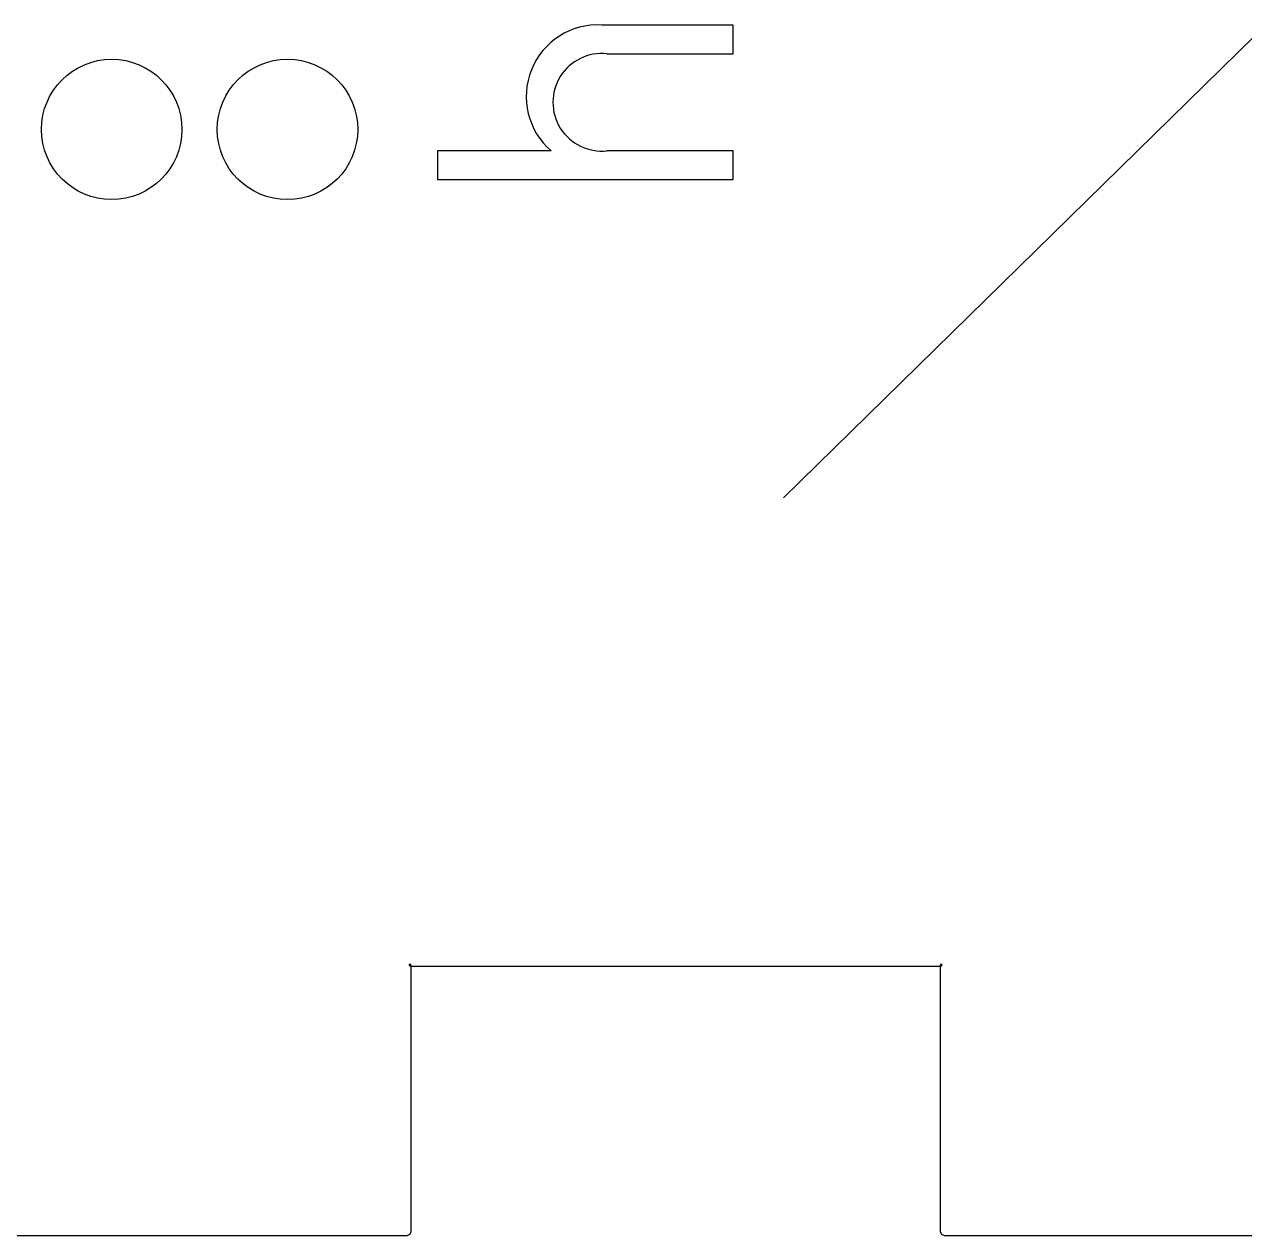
# Model space of a CAD drawing. Extents: x -34 to 366, y 525 to 825.
# Drawn here: x 52.26 to 70.39, y 637.52 to 655.51 of the extents above; entities that cross this region are included whole.
import ezdxf

# ---------------------------------------------------------------- set-up
doc = ezdxf.new("R2010")
doc.units = 0
doc.header["$MEASUREMENT"] = 0
doc.layers.add('CUT', color=30, linetype='CONTINUOUS')
doc.layers.add('ETCH', color=96, linetype='CONTINUOUS')

msp = doc.modelspace()

# ---------------------------------------------------------------- linework, layer by layer
at = {"layer": 'CUT', "color": 0}
for p, q in [((57.983, 641.547), (57.98, 641.53)), ((57.98, 641.53), (58.002, 641.519)), ((57.999, 641.55), (57.983, 641.547)), ((58.01, 641.527), (57.999, 641.55)), ((58.002, 641.519), (58.01, 641.519)), ((58.01, 641.519), (58.01, 641.527)), ((58.01, 637.589), (58.01, 641.519)), ((58.01, 641.519), (65.871, 641.519)), ((65.88, 641.55), (65.871, 641.527)), ((65.871, 641.527), (65.871, 641.519)), ((65.871, 641.519), (65.878, 641.519)), ((65.871, 641.519), (65.871, 637.589)), ((65.878, 641.519), (65.899, 641.53)), ((65.896, 641.547), (65.88, 641.55)), ((65.899, 641.53), (65.896, 641.547)), ((58.01, 637.577), (58.01, 637.589)), ((65.871, 637.589), (65.871, 637.577)), ((49.94, 637.519), (57.94, 637.519)), ((57.94, 637.519), (57.952, 637.519)), ((57.952, 637.519), (57.989, 637.539)), ((57.989, 637.539), (58.01, 637.577)), ((65.871, 637.577), (65.89, 637.539)), ((65.89, 637.539), (65.927, 637.519)), ((65.927, 637.519), (65.94, 637.519)), ((65.94, 637.519), (73.94, 637.519))]:
    msp.add_line(p, q, dxfattribs=at)
at = {"layer": 'ETCH'}
for p, q in [((72.311, 657.072), (63.543, 648.48)), ((62.795, 655.5), (60.844, 655.5)), ((62.795, 655.073), (62.795, 655.5)), ((60.918, 655.073), (62.795, 655.073)), ((60.091, 653.633), (58.4, 653.633)), ((58.4, 653.633), (58.4, 653.206)), ((62.795, 653.633), (60.918, 653.633)), ((62.795, 653.206), (62.795, 653.633)), ((58.4, 653.206), (62.795, 653.206))]:
    msp.add_line(p, q, dxfattribs=at)
for centre in [(53.561, 653.95), (56.173, 653.95)]:
    msp.add_circle(centre, 1.043, dxfattribs=at)
for centre, radius, start, end in [((60.783, 654.439), 1.063, 86.7151, 229.3537), ((60.84, 654.353), 0.724, 83.8098, 276.1902)]:
    msp.add_arc(centre, radius, start, end, dxfattribs=at)

doc.saveas('drawing.dxf')
